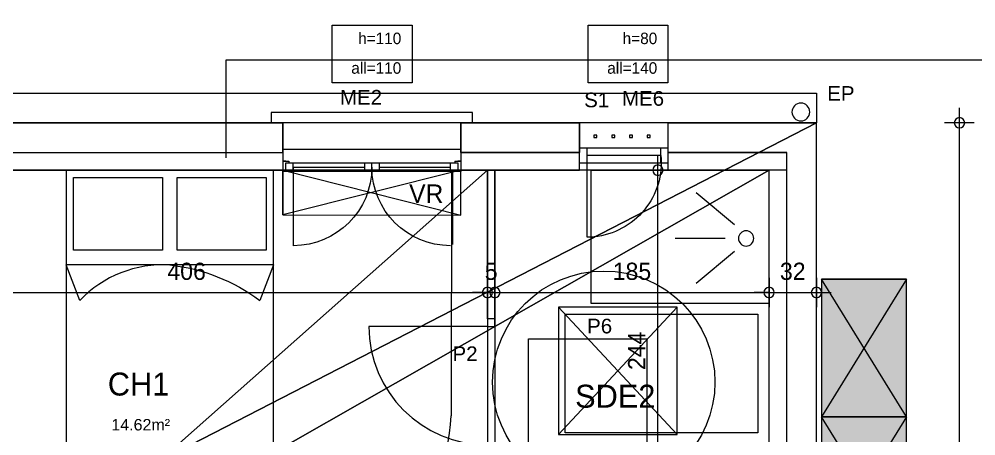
# Model space of a CAD drawing. Header units: metres. Extents: x -36.1 to 26, y -0.1 to 41.9.
# Drawn here: x 3.06 to 9.52, y 12.36 to 15.17 of the extents above; entities that cross this region are included whole.
import ezdxf
from ezdxf.enums import TextEntityAlignment as Align
from ezdxf.lldxf.tags import DXFTag

# ---------------------------------------------------------------- set-up
doc = ezdxf.new("R2010")
doc.units = ezdxf.units.M
doc.header["$MEASUREMENT"] = 0
for name, color, linetype in [('Calque commun', 7, 'Continuous'), ('Calque4', 7, 'Continuous'), ('Textes', 7, 'Continuous')]:
    doc.layers.add(name, color=color, linetype=linetype)
doc.styles.add('Arial4', font='arial.ttf', dxfattribs={"height": 0.077313})
doc.styles.add('Arial5', font='arial.ttf', dxfattribs={"height": 0.098961})
doc.styles.add('Century Gothic', font='GOTHIC.TTF', dxfattribs={"height": 0.155151})
doc.styles.add('Century Gothic2', font='GOTHIC.TTF', dxfattribs={"height": 0.116363})
doc.styles.add('Century Gothic6', font='GOTHIC.TTF', dxfattribs={"height": 0.077575})
doc.styles.add('Century Gothic7', font='GOTHIC.TTF', dxfattribs={"height": 0.124121})
tags = doc.linetypes.add('HIDDEN', pattern=[0.375, 0.25, -0.125]).pattern_tags.tags
tags[6:7] = [DXFTag(74, 4), DXFTag(75, 0), DXFTag(340, '0'), DXFTag(46, 1.0), DXFTag(50, 0.0), DXFTag(44, 0.0), DXFTag(45, 0.0)]
tags[4:5] = [DXFTag(74, 4), DXFTag(75, 0), DXFTag(340, '0'), DXFTag(46, 1.0), DXFTag(50, 0.0), DXFTag(44, 0.0), DXFTag(45, 0.0)]
tags = doc.linetypes.add('HIDDEN2', pattern=[0.1875, 0.125, -0.0625]).pattern_tags.tags
tags[6:7] = [DXFTag(74, 4), DXFTag(75, 0), DXFTag(340, '0'), DXFTag(46, 1.0), DXFTag(50, 0.0), DXFTag(44, 0.0), DXFTag(45, 0.0)]
tags[4:5] = [DXFTag(74, 4), DXFTag(75, 0), DXFTag(340, '0'), DXFTag(46, 1.0), DXFTag(50, 0.0), DXFTag(44, 0.0), DXFTag(45, 0.0)]

# ---------------------------------------------------------------- blocks, each defined once
blk = doc.blocks.new('Block5330')
at = {"layer": 'Calque commun', "color": 7, "linetype": 'Continuous', "lineweight": 18}
for p, q in [((8.2414, 14.471), (8.4414, 14.471)), ((8.2414, 14.271), (8.2414, 14.271))]:
    blk.add_line(p, q, dxfattribs=at)
at = {"layer": 'Calque commun', "color": 7, "linetype": 'Continuous', "lineweight": 9}
blk.add_line((8.2414, 14.151), (8.1214, 14.151), dxfattribs=at)
blk = doc.blocks.new('Block5384')
at = {"layer": 'Calque commun', "color": 7, "linetype": 'Continuous', "lineweight": 18}
blk.add_line((8.4414, 5.471), (8.4414, 14.471), dxfattribs=at)
at = {"layer": 'Calque commun', "color": 7, "linetype": 'Continuous', "lineweight": 9}
for p, q in [((8.2414, 5.671), (8.2414, 14.271)), ((8.1214, 5.791), (8.1214, 14.151))]:
    blk.add_line(p, q, dxfattribs=at)
blk = doc.blocks.new('Block5385')
at = {"layer": 'Calque commun', "color": 7, "linetype": 'Continuous', "lineweight": 18}
for p, q in [((1.8414, 14.471), (4.8414, 14.471)), ((6.0414, 14.471), (6.8414, 14.471)), ((7.4414, 14.471), (8.4414, 14.471))]:
    blk.add_line(p, q, dxfattribs=at)
at = {"layer": 'Calque commun', "color": 7, "linetype": 'Continuous', "lineweight": 9}
for p, q in [((2.0414, 14.271), (4.8414, 14.271)), ((6.0414, 14.271), (6.8414, 14.271)), ((7.4414, 14.271), (8.2414, 14.271)), ((2.1614, 14.151), (4.8414, 14.151)), ((6.0414, 14.151), (6.8414, 14.151)), ((7.4414, 14.151), (8.1214, 14.151))]:
    blk.add_line(p, q, dxfattribs=at)
blk = doc.blocks.new('@PRES_1_$$_1')
at = {"layer": 'Calque commun', "color": 5, "linetype": 'Continuous', "lineweight": 9}
for p, q in [((0, 0.32), (0.6, 0.32)), ((0.6, 0.15), (0, 0.15)), ((0.05, 0.05), (0.05, 0.15)), ((0.55, 0.15), (0.55, 0.05)), ((0.05, 0.1), (0.55, 0.1)), ((0.6, 0.05), (0, 0.05)), ((0, 0), (0.6, 0))]:
    blk.add_line(p, q, dxfattribs=at)
blk = doc.blocks.new('@PRES_1_$$_1-2')
at = {"layer": 'Calque commun', "color": 0, "linetype": 'ByBlock', "lineweight": -2}
blk.add_line((0, 0), (0, 0.32), dxfattribs=at)
blk = doc.blocks.new('@PRES_1_$$_1-3')
at = {"layer": 'Calque commun', "color": 0, "linetype": 'ByBlock', "lineweight": -2}
blk.add_line((0, 0), (0, 0.32), dxfattribs=at)
blk = doc.blocks.new('INTER_2D_COMB')
at = {"layer": 'Calque4', "color": 0, "linetype": 'ByBlock', "lineweight": -2}
blk.add_blockref('@PRES_1_$$_1', (0, 0), dxfattribs=at)
at = {"layer": 'Calque4', "color": 7, "linetype": 'Continuous', "lineweight": 9}
blk.add_blockref('@PRES_1_$$_1-2', (0, 0), dxfattribs=at)
at = {"layer": 'Calque4', "color": 7, "linetype": 'Continuous', "lineweight": 9, "extrusion": (0, 0, -1), "xscale": -1, "yscale": -1, "zscale": -1, "rotation": -180}
blk.add_blockref('@PRES_1_$$_1-3', (-0.6, 0), dxfattribs=at)
blk = doc.blocks.new('PLACED_COMB')
at = {"layer": 'Calque4', "color": 0, "linetype": 'ByBlock', "lineweight": -2}
blk.add_blockref('INTER_2D_COMB', (0, 0), dxfattribs=at)
blk = doc.blocks.new('new4')
at = {"layer": 'Calque commun', "color": 5, "linetype": 'Continuous', "lineweight": 9}
blk.add_arc((0, 0), 0.5, 0, 359.99941, dxfattribs=at)
blk = doc.blocks.new('DimLine6780')
at = {"layer": 'Calque commun', "color": 5, "linetype": 'Continuous', "lineweight": 9}
for p, q in [((9.4064, 14.471), (9.4064, 14.571)), ((9.5064, 14.471), (9.3064, 14.471)), ((9.4064, 5.471), (9.4064, 14.471))]:
    blk.add_line(p, q, dxfattribs=at)
at = {"layer": 'Calque commun', "color": 5, "linetype": 'Continuous', "lineweight": 9, "xscale": 0.07000000029802322, "yscale": 0.07000000029802322, "zscale": 0.07000000029802322, "rotation": 90}
blk.add_blockref('new4', (9.4064, 14.471), dxfattribs=at)
blk = doc.blocks.new('@PRES_1_$$_1-10')
at = {"layer": 'Calque commun', "color": 2, "linetype": 'Continuous', "lineweight": 9}
for p, q in [((0, 0.33), (1.2, 0.33)), ((0, 0.32), (0, 0.33)), ((0.07, 0.33), (0.07, 0.27)), ((0.55, 0.27), (0.55, 0.33)), ((0.6, 0.33), (0.6, 0.27)), ((0.65, 0.27), (0.65, 0.33)), ((1.13, 0.33), (1.13, 0.27)), ((1.2, 0.32), (1.2, 0.33)), ((0, 0.32), (0.02, 0.32)), ((0.04, 0.26), (0, 0.26)), ((0, 0.26), (0.02, 0.26)), ((0.02, 0.27), (0.02, 0.32)), ((1.18, 0.27), (0.02, 0.27)), ((0.04, 0.26), (0.04, 0.27)), ((1.16, 0.26), (1.16, 0.27)), ((1.2, 0.26), (1.16, 0.26)), ((1.18, 0.32), (1.18, 0.27)), ((1.18, 0.32), (1.2, 0.32)), ((1.18, 0.26), (1.2, 0.26)), ((0, 0.18), (1.2, 0.18)), ((-0.08, 0), (-0.08, -0.07)), ((1.28, -0.07), (1.28, 0)), ((-0.08, -0.07), (1.28, -0.07))]:
    blk.add_line(p, q, dxfattribs=at)
at = {"layer": 'Calque commun', "color": 3, "linetype": 'Continuous', "lineweight": 9}
for p, q in [((0.55, 0.3), (0.07, 0.3)), ((1.13, 0.3), (0.65, 0.3))]:
    blk.add_line(p, q, dxfattribs=at)
blk = doc.blocks.new('@PRES_1_$$_1-11')
at = {"layer": 'Calque commun', "color": 0, "linetype": 'ByBlock', "lineweight": -2}
blk.add_line((0, 0), (0, 0.32), dxfattribs=at)
blk = doc.blocks.new('@PRES_1_$$_1-12')
at = {"layer": 'Calque commun', "color": 0, "linetype": 'ByBlock', "lineweight": -2}
blk.add_line((0, 0), (0, 0.32), dxfattribs=at)
blk = doc.blocks.new('INTER_2D_COMB4')
at = {"layer": 'Calque commun', "color": 0, "linetype": 'ByBlock', "lineweight": -2}
blk.add_blockref('@PRES_1_$$_1-10', (0, 0), dxfattribs=at)
at = {"layer": 'Calque commun', "color": 7, "linetype": 'Continuous', "lineweight": 9}
blk.add_blockref('@PRES_1_$$_1-11', (0, 0), dxfattribs=at)
at = {"layer": 'Calque commun', "color": 7, "linetype": 'Continuous', "lineweight": 9, "extrusion": (0, 0, -1), "xscale": -1, "yscale": -1, "zscale": -1, "rotation": -180}
blk.add_blockref('@PRES_1_$$_1-12', (-1.2, 0), dxfattribs=at)
blk = doc.blocks.new('PLACED_COMB4')
at = {"layer": 'Calque commun', "color": 0, "linetype": 'ByBlock', "lineweight": -2}
blk.add_blockref('INTER_2D_COMB4', (0, 0), dxfattribs=at)
blk = doc.blocks.new('_8')
at = {"layer": 'Calque commun', "color": 7, "linetype": 'Continuous', "lineweight": 9}
for p, q in [((-0.491, -0.1501), (-0.2333, -0.3664)), ((-0.6334, -0.4582), (-0.2969, -0.4582)), ((-0.491, -0.7635), (-0.2333, -0.5472))]:
    blk.add_line(p, q, dxfattribs=at)
blk.add_arc((-0.1549, -0.4608), 0.0514, 89.99999, 89.9994, dxfattribs=at)
blk = doc.blocks.new('@PRES_1_$$_1-30')
at = {"layer": 'Calque commun', "color": 5, "linetype": 'Continuous', "lineweight": 9}
blk.add_line((0.05, 0.05), (0.05, 0.85), dxfattribs=at)
at = {"layer": 'Calque commun', "color": 5, "linetype": 'Continuous', "lineweight": 9, "extrusion": (0, 0, -1)}
blk.add_arc((-0.05, 0.05), 0.8, 90, 180, dxfattribs=at)
at = {"layer": 'Calque commun', "color": 5, "linetype": 'Continuous', "lineweight": 9}
mesh = blk.add_polyface(dxfattribs=at)
corners = [(0, 0), (0, 0.05), (0.05, 0.05), (0.05, 0)]
mesh.append_faces([[corners[k] for k in face] for face in [(0, 1, 2, 3)]], dxfattribs={"color": 5})
mesh = blk.add_polyface(dxfattribs=at)
corners = [(0.85, 0), (0.85, 0.05), (0.9, 0.05), (0.9, 0)]
mesh.append_faces([[corners[k] for k in face] for face in [(0, 1, 2, 3)]], dxfattribs={"color": 5})
blk = doc.blocks.new('@PRES_1_$$_1-31')
at = {"layer": 'Calque commun', "color": 0, "linetype": 'Continuous', "lineweight": 9}
blk.add_line((0, 0), (0, 0.05), dxfattribs=at)
blk = doc.blocks.new('@PRES_1_$$_1-32')
at = {"layer": 'Calque commun', "color": 0, "linetype": 'Continuous', "lineweight": 9}
blk.add_line((0, 0), (0, 0.05), dxfattribs=at)
blk = doc.blocks.new('INTER_2D_COMB12')
at = {"layer": 'Calque commun', "color": 0, "linetype": 'ByBlock', "lineweight": -2}
blk.add_blockref('@PRES_1_$$_1-30', (0, 0), dxfattribs=at)
at = {"layer": 'Calque commun', "color": 15, "linetype": 'ByBlock', "lineweight": -2}
blk.add_blockref('@PRES_1_$$_1-31', (0, 0), dxfattribs=at)
at = {"layer": 'Calque commun', "color": 15, "linetype": 'ByBlock', "lineweight": -2, "extrusion": (0, 0, -1), "xscale": -1, "yscale": -1, "zscale": -1, "rotation": -180}
blk.add_blockref('@PRES_1_$$_1-32', (-0.9, 0), dxfattribs=at)
blk = doc.blocks.new('PLACED_COMB12')
at = {"layer": 'Calque commun', "color": 0, "linetype": 'ByBlock', "lineweight": -2}
blk.add_blockref('INTER_2D_COMB12', (0, 0), dxfattribs=at)
blk = doc.blocks.new('80x130')
at = {"layer": 'Calque commun', "color": 7, "linetype": 'HIDDEN', "lineweight": 9}
mesh = blk.add_polyface(dxfattribs=at)
corners = [(0, 0), (0, 1.3), (0.8, 1.3), (0.8, 0)]
mesh.append_faces([[corners[k] for k in face] for face in [(0, 1, 2, 3)]], dxfattribs={"color": 7})
blk = doc.blocks.new('lithandicapecas1')
at = {"layer": 'Calque commun', "color": 7, "linetype": 'HIDDEN', "lineweight": 9}
for p, q in [((-1.7071, 1.1982), (0, 1.2)), ((0, 1.2), (0, -2.6)), ((-1.9, 1.1619), (-1.9, 0)), ((-1.9, 0), (-2.8, 0)), ((-2.8, 0), (-2.8, -1.4)), ((-1.9, -1.4), (-2.8, -1.4)), ((-1.9, -1.4), (-1.9, -2.5619)), ((0, -2.6), (-1.6582, -2.5971))]:
    blk.add_line(p, q, dxfattribs=at)
at = {"layer": 'Calque commun', "color": 8, "linetype": 'Continuous', "lineweight": 9}
for p, q in [((-1.9, 0), (-1.9, 0)), ((-1.9, 0), (-1.9, 0)), ((0, 0), (-1.9, 0)), ((-1.9, 0), (-1.9, -1.4)), ((-1.76, 0), (-1.76, 0)), ((-1.76, 0), (-1.76, 0)), ((-1.71, 0), (-1.71, 0)), ((-1.71, 0), (-1.71, 0)), ((-0.8805, -0.0925), (-0.64, 0)), ((-0.64, -0.7), (-0.64, 0)), ((-0.15, 0), (-0.15, 0)), ((-0.15, 0), (-0.15, 0)), ((-0.1, 0), (-0.15, 0)), ((-0.1, 0), (-0.1, 0)), ((-0.1, 0), (-0.1, 0)), ((0, 0), (0, 0)), ((0, 0), (0, 0)), ((0, -1.4), (0, 0)), ((-0.54, -0.65), (-0.54, -0.05)), ((-0.54, -0.05), (-0.05, -0.05)), ((-0.05, -0.05), (-0.05, -0.65)), ((-0.64, -1.4), (-0.64, -0.7)), ((-0.05, -0.65), (-0.54, -0.65)), ((-0.54, -0.75), (-0.05, -0.75)), ((-0.54, -1.35), (-0.54, -0.75)), ((-0.05, -0.75), (-0.05, -1.35)), ((-0.64, -1.4), (-0.8805, -1.3075)), ((-0.05, -1.35), (-0.54, -1.35)), ((-1.9, -1.4), (-1.9, -1.4)), ((-1.9, -1.4), (-1.9, -1.4)), ((-1.9, -1.4), (0, -1.4)), ((0, -1.4), (0, -1.4)), ((0, -1.4), (0, -1.4))]:
    blk.add_line(p, q, dxfattribs=at)
at = {"layer": 'Calque commun', "color": 7, "linetype": 'HIDDEN', "lineweight": 9, "extrusion": (0, 0, -1)}
blk.add_arc((1.5938, -0.0027), 1.2062, 0.12953, 84.61018, dxfattribs=at)
at = {"layer": 'Calque commun', "color": 8, "linetype": 'Continuous', "lineweight": 9}
blk.add_arc((-1.4135, -0.6549), 0.7748, 356.66489, 46.53592, dxfattribs=at)
at = {"layer": 'Calque commun', "color": 8, "linetype": 'Continuous', "lineweight": 9, "extrusion": (0, 0, -1)}
blk.add_arc((1.8659, -0.566), 1.2332, 186.23946, 216.96135, dxfattribs=at)
at = {"layer": 'Calque commun', "color": 7, "linetype": 'HIDDEN', "lineweight": 9}
blk.add_arc((-1.6239, -1.4214), 1.1763, 178.95996, 268.33097, dxfattribs=at)
blk = doc.blocks.new('new181')
at = {"layer": 'Calque commun', "color": 5, "linetype": 'Continuous', "lineweight": 9}
blk.add_arc((0, 0), 0.5, 0, 359.99941, dxfattribs=at)
blk = doc.blocks.new('new182')
at = {"layer": 'Calque commun', "color": 5, "linetype": 'Continuous', "lineweight": 9}
blk.add_arc((0, 0), 0.5, 0, 359.99941, dxfattribs=at)
blk = doc.blocks.new('DimLine14049')
at = {"layer": 'Calque commun', "color": 5, "linetype": 'Continuous', "lineweight": 9}
for p, q in [((2.1614, 13.4249), (2.1614, 13.2249)), ((6.2214, 13.4249), (6.2214, 13.2249)), ((2.1614, 13.3249), (2.0614, 13.3249)), ((2.1614, 13.3249), (6.2214, 13.3249)), ((6.2214, 13.3249), (6.3214, 13.3249))]:
    blk.add_line(p, q, dxfattribs=at)
at = {"layer": 'Calque commun', "color": 5, "linetype": 'Continuous', "lineweight": 9, "xscale": 0.07000000029802322, "yscale": 0.07000000029802322, "zscale": 0.07000000029802322}
for name, p in [('new181', (2.1614, 13.3249)), ('new182', (6.2214, 13.3249))]:
    blk.add_blockref(name, p, dxfattribs=at)
at = {"layer": 'Calque commun', "color": 5, "linetype": 'Continuous', "lineweight": 9, "style": 'Century Gothic2'}
blk.add_text('406', height=0.11636, dxfattribs=at).set_placement((4.1914, 13.3749), align=Align.BOTTOM_CENTER)
blk = doc.blocks.new('new183')
at = {"layer": 'Calque commun', "color": 5, "linetype": 'Continuous', "lineweight": 9}
blk.add_arc((0, 0), 0.5, 0, 359.99941, dxfattribs=at)
blk = doc.blocks.new('new184')
at = {"layer": 'Calque commun', "color": 5, "linetype": 'Continuous', "lineweight": 9}
blk.add_arc((0, 0), 0.5, 0, 359.99941, dxfattribs=at)
blk = doc.blocks.new('DimLine14057')
at = {"layer": 'Calque commun', "color": 5, "linetype": 'Continuous', "lineweight": 9}
for p, q in [((6.2214, 13.4249), (6.2214, 13.2249)), ((6.2714, 13.4249), (6.2714, 13.2249)), ((6.2214, 13.3249), (6.1214, 13.3249)), ((6.2214, 13.3249), (6.2714, 13.3249)), ((6.2714, 13.3249), (6.3714, 13.3249))]:
    blk.add_line(p, q, dxfattribs=at)
at = {"layer": 'Calque commun', "color": 5, "linetype": 'Continuous', "lineweight": 9, "xscale": 0.07000000029802322, "yscale": 0.07000000029802322, "zscale": 0.07000000029802322}
for name, p in [('new183', (6.2214, 13.3249)), ('new184', (6.2714, 13.3249))]:
    blk.add_blockref(name, p, dxfattribs=at)
at = {"layer": 'Calque commun', "color": 5, "linetype": 'Continuous', "lineweight": 9, "style": 'Century Gothic2'}
blk.add_text('5', height=0.1164, dxfattribs=at).set_placement((6.2464, 13.3749), align=Align.BOTTOM_CENTER)
blk = doc.blocks.new('new185')
at = {"layer": 'Calque commun', "color": 5, "linetype": 'Continuous', "lineweight": 9}
blk.add_arc((0, 0), 0.5, 0, 359.99941, dxfattribs=at)
blk = doc.blocks.new('new186')
at = {"layer": 'Calque commun', "color": 5, "linetype": 'Continuous', "lineweight": 9}
blk.add_arc((0, 0), 0.5, 0, 359.99941, dxfattribs=at)
blk = doc.blocks.new('DimLine14065')
at = {"layer": 'Calque commun', "color": 5, "linetype": 'Continuous', "lineweight": 9}
for p, q in [((6.2714, 13.4249), (6.2714, 13.2249)), ((8.1214, 13.4249), (8.1214, 13.2249)), ((6.2714, 13.3249), (6.1714, 13.3249)), ((6.2714, 13.3249), (8.1214, 13.3249)), ((8.1214, 13.3249), (8.2214, 13.3249))]:
    blk.add_line(p, q, dxfattribs=at)
at = {"layer": 'Calque commun', "color": 5, "linetype": 'Continuous', "lineweight": 9, "xscale": 0.07000000029802322, "yscale": 0.07000000029802322, "zscale": 0.07000000029802322}
for name, p in [('new185', (6.2714, 13.3249)), ('new186', (8.1214, 13.3249))]:
    blk.add_blockref(name, p, dxfattribs=at)
at = {"layer": 'Calque commun', "color": 5, "linetype": 'Continuous', "lineweight": 9, "style": 'Century Gothic2'}
blk.add_text('185', height=0.11636, dxfattribs=at).set_placement((7.1964, 13.3749), align=Align.BOTTOM_CENTER)
blk = doc.blocks.new('new187')
at = {"layer": 'Calque commun', "color": 5, "linetype": 'Continuous', "lineweight": 9}
blk.add_arc((0, 0), 0.5, 0, 359.99941, dxfattribs=at)
blk = doc.blocks.new('new188')
at = {"layer": 'Calque commun', "color": 5, "linetype": 'Continuous', "lineweight": 9}
blk.add_arc((0, 0), 0.5, 0, 359.99941, dxfattribs=at)
blk = doc.blocks.new('DimLine14073')
at = {"layer": 'Calque commun', "color": 5, "linetype": 'Continuous', "lineweight": 9}
for p, q in [((8.1214, 13.4249), (8.1214, 13.2249)), ((8.4414, 13.4249), (8.4414, 13.2249)), ((8.1214, 13.3249), (8.0214, 13.3249)), ((8.1214, 13.3249), (8.4414, 13.3249)), ((8.4414, 13.3249), (8.5414, 13.3249))]:
    blk.add_line(p, q, dxfattribs=at)
at = {"layer": 'Calque commun', "color": 5, "linetype": 'Continuous', "lineweight": 9, "xscale": 0.07000000029802322, "yscale": 0.07000000029802322, "zscale": 0.07000000029802322}
for name, p in [('new187', (8.1214, 13.3249)), ('new188', (8.4414, 13.3249))]:
    blk.add_blockref(name, p, dxfattribs=at)
at = {"layer": 'Calque commun', "color": 5, "linetype": 'Continuous', "lineweight": 9, "style": 'Century Gothic2'}
blk.add_text('32', height=0.11636, dxfattribs=at).set_placement((8.2814, 13.3749), align=Align.BOTTOM_CENTER)
blk = doc.blocks.new('new201')
at = {"layer": 'Calque commun', "color": 5, "linetype": 'Continuous', "lineweight": 9}
blk.add_arc((0, 0), 0.5, 0, 359.99941, dxfattribs=at)
blk = doc.blocks.new('new202')
at = {"layer": 'Calque commun', "color": 5, "linetype": 'Continuous', "lineweight": 9}
blk.add_arc((0, 0), 0.5, 0, 359.99941, dxfattribs=at)
blk = doc.blocks.new('DimLine14137')
at = {"layer": 'Calque commun', "color": 5, "linetype": 'Continuous', "lineweight": 9}
for p, q in [((7.3712, 14.151), (7.3712, 14.251)), ((7.4712, 14.151), (7.2712, 14.151)), ((7.3712, 11.7109), (7.3712, 14.151)), ((7.4712, 11.7109), (7.2712, 11.7109)), ((7.3712, 11.7109), (7.3712, 11.6109))]:
    blk.add_line(p, q, dxfattribs=at)
at = {"layer": 'Calque commun', "color": 5, "linetype": 'Continuous', "lineweight": 9, "xscale": 0.07000000029802322, "yscale": 0.07000000029802322, "zscale": 0.07000000029802322, "rotation": 90}
for name, p in [('new202', (7.3712, 14.151)), ('new201', (7.3712, 11.7109))]:
    blk.add_blockref(name, p, dxfattribs=at)
at = {"layer": 'Calque commun', "color": 5, "linetype": 'Continuous', "lineweight": 9, "style": 'Century Gothic2'}
blk.add_text('244', height=0.11636, rotation=90, dxfattribs=at).set_placement((7.3212, 12.9309), align=Align.BOTTOM_CENTER)
blk = doc.blocks.new('CARTDCE')
at = {"layer": 'Calque commun', "color": 9, "linetype": 'Continuous', "lineweight": 9}
for p, q in [((20.202, 28.93), (-21.798, 28.93)), ((-21.798, 28.93), (-21.798, 27.609))]:
    blk.add_line(p, q, dxfattribs=at)

msp = doc.modelspace()

# ---------------------------------------------------------------- linework, layer by layer
at = {"layer": 'Calque commun', "color": 12, "linetype": 'Continuous', "lineweight": 18}
for p, q in [((4.8414, 14.271), (4.8414, 14.471)), ((2.0414, 14.271), (4.8414, 14.271)), ((2.0414, 14.271), (4.8414, 14.271)), ((6.0414, 14.271), (6.8414, 14.271))]:
    msp.add_line(p, q, dxfattribs=at)
at = {"layer": 'Calque commun', "color": 7, "linetype": 'HIDDEN', "lineweight": 9}
for p, q in [((6.0414, 14.151), (4.8414, 13.8504)), ((4.8414, 13.8504), (4.8414, 14.151)), ((4.8414, 14.151), (6.0414, 13.8469)), ((4.8414, 14.141), (4.8414, 13.8504)), ((4.9114, 14.171), (4.9114, 13.641)), ((5.9873, 13.6481), (5.9873, 14.141)), ((6.0414, 13.8469), (6.0414, 14.151)), ((6.8914, 14.201), (6.8914, 13.701)), ((4.8414, 13.8504), (6.0414, 13.8469)), ((6.8914, 13.701), (6.9414, 13.701))]:
    msp.add_line(p, q, dxfattribs=at)
at = {"layer": 'Calque commun', "color": 7, "linetype": 'Continuous', "lineweight": 9}
for p, q in [((6.2214, 13.146), (6.2214, 14.151)), ((6.2214, 14.151), (6.2214, 13.771)), ((6.2214, 13.146), (6.2214, 14.151)), ((6.9213, 13.2509), (6.9213, 14.151)), ((6.9214, 14.151), (8.1214, 14.151)), ((8.1213, 13.2509), (6.9213, 13.2509))]:
    msp.add_line(p, q, dxfattribs=at)
at = {"layer": 'Calque commun', "color": 15, "linetype": 'Continuous', "lineweight": 18}
for p, q in [((6.2714, 14.151), (6.2214, 14.151)), ((6.2214, 13.146), (6.2214, 14.151)), ((6.2714, 13.146), (6.2714, 14.151))]:
    msp.add_line(p, q, dxfattribs=at)
at = {"layer": 'Calque commun', "color": 7, "linetype": 'HIDDEN', "lineweight": 9, "flags": 128}
for points in [[(9.0486, 12.4856), (9.0486, 13.4151), (8.4745, 13.4151), (8.4745, 12.4856), (9.0486, 12.4856), (8.4745, 13.4151), (9.0486, 13.4151), (8.4745, 12.4856)], [(9.0486, 11.5561), (9.0486, 12.4856), (8.4745, 12.4856), (8.4745, 11.5561), (9.0486, 11.5561), (8.4745, 12.4856), (9.0486, 12.4856), (8.4745, 11.5561)]]:
    msp.add_lwpolyline(points, dxfattribs=at)
at = {"layer": 'Calque commun', "color": 16, "linetype": 'HIDDEN2', "lineweight": 9, "flags": 128}
msp.add_lwpolyline([(7.5007, 13.2258), (6.7007, 13.2258), (6.7007, 12.3654), (7.5007, 12.3654), (6.7007, 13.2258), (7.5007, 12.3654), (7.5007, 13.2258), (6.7007, 12.3654)], dxfattribs=at)
at = {"layer": 'Calque commun', "color": 12, "linetype": 'Continuous', "lineweight": 18}
for points in [[(6.8414, 14.471, 0), (6.8414, 14.271, 0), (6.0414, 14.271, 0), (6.0414, 14.471, 0)], [(7.4414, 5.471, 0), (7.4414, 5.671, 0), (8.2634, 5.671, 0), (8.2414, 5.671, 0), (8.2414, 14.151, 0), (8.2414, 14.271, 0), (7.4414, 14.271, 0), (7.4414, 14.471, 0)]]:
    msp.add_polyline3d(points, dxfattribs=at)
at = {"layer": 'Calque commun', "color": 11, "linetype": 'Continuous', "lineweight": 18}
msp.add_arc((8.3363, 14.5438), 0.06, 89.99999, 89.9994, dxfattribs=at)
at = {"layer": 'Calque commun', "color": 7, "linetype": 'HIDDEN', "lineweight": 9, "extrusion": (0, 0, -1)}
for centre, radius, start, end in [((-6.8914, 14.201), 0.5025, 174.28939, 264.28939), ((-4.9114, 14.171), 0.53, 180, 270), ((-5.9714, 14.171), 0.53, 270, 0)]:
    msp.add_arc(centre, radius, start, end, dxfattribs=at)
at = {"layer": 'Calque commun', "color": 7, "linetype": 'HIDDEN', "lineweight": 9, "extrusion": (0, -1.22461e-16, -1)}
msp.add_arc((-7.0062, 12.7198), 0.75, 270, 269.99941, dxfattribs=at)
at = {"layer": 'Calque commun', "color": 43, "linetype": 'HIDDEN', "lineweight": 9}
msp.add_trace([(8.4745, 13.4151), (8.4745, 11.5561), (9.0486, 13.4151), (9.0486, 11.5561)], dxfattribs=at)

# ---------------------------------------------------------------- block references
at = {"layer": 'Calque commun', "color": 0, "linetype": 'ByBlock', "lineweight": -2, "xscale": 0.5, "yscale": 0.5, "zscale": 0.5}
msp.add_blockref('CARTDCE', (15.3544, 0.4289), dxfattribs=at)
at = {"layer": 'Calque commun', "color": 0, "linetype": 'ByBlock', "lineweight": -2}
for name, p, rotation in [('PLACED_COMB4', (6.0414, 14.471), 180), ('lithandicapecas1', (3.3784, 14.151), 90), ('80x130', (8.045, 12.3781), 90)]:
    msp.add_blockref(name, p, dxfattribs=dict(at, rotation=rotation))
at = {"layer": 'Calque commun', "color": 5, "linetype": 'Continuous', "lineweight": 9}
for name in ['DimLine6780', 'DimLine14137', 'DimLine14049', 'DimLine14057', 'DimLine14065', 'DimLine14073']:
    msp.add_blockref(name, (0, 0), dxfattribs=at)
at = {"layer": 'Calque commun', "color": 0, "linetype": 'ByBlock', "lineweight": -2}
for name, p in [('Block5385', (0, 0)), ('Block5330', (0, 0)), ('Block5384', (0, 0)), ('_8', (8.1214, 14.151)), ('80x130', (6.4974, 11.7109))]:
    msp.add_blockref(name, p, dxfattribs=at)
at = {"layer": 'Calque commun', "color": 0, "linetype": 'ByBlock', "lineweight": -2, "extrusion": (0, 0, -1)}
msp.add_blockref('PLACED_COMB', (-7.4414, 14.151), dxfattribs=at)
at = {"layer": 'Calque commun', "color": 0, "linetype": 'ByBlock', "lineweight": -2, "extrusion": (0, 0, -1), "xscale": -1, "yscale": -1, "zscale": -1, "rotation": 90.00000000000001}
msp.add_blockref('PLACED_COMB12', (-6.2714, 13.146), dxfattribs=at)

# ---------------------------------------------------------------- texts
at = {"layer": 'Calque commun', "color": 5, "linetype": 'ByBlock', "lineweight": -2, "char_height": 0.07758, "attachment_point": 3, "line_spacing_factor": 1.546883, "style": 'Century Gothic6'}
for s, insert in [('h=110\\Pall=110', (5.64, 15.0799)), ('h=80\\Pall=140', (7.3671, 15.0799))]:
    msp.add_mtext(s, dxfattribs=dict(at, insert=insert))
at = {"layer": 'Textes', "color": 5, "linetype": 'ByBlock', "lineweight": -2, "style": 'Arial5'}
for s, p in [('EP', (8.5139, 14.59)), ('P6', (6.8937, 13.019)), ('P2', (5.9856, 12.8321))]:
    msp.add_text(s, height=0.09896, dxfattribs=at).set_placement(p, align=Align.BOTTOM_LEFT)
for s, p in [('ME2', (5.5104, 14.5643)), ('S1', (7.043, 14.5463)), ('ME6', (7.4132, 14.5564))]:
    msp.add_text(s, height=0.09896, dxfattribs=at).set_placement(p, align=Align.BOTTOM_RIGHT)
at = {"layer": 'Textes', "color": 5, "linetype": 'ByBlock', "lineweight": -2, "style": 'Century Gothic7'}
msp.add_text('VR', height=0.12412, dxfattribs=at).set_placement((5.9237, 14.0545), align=Align.TOP_RIGHT)
at = {"layer": 'Textes', "color": 5, "linetype": 'ByBlock', "lineweight": -2, "style": 'Century Gothic'}
for s, p in [('CH1', (3.6598, 12.784)), ('SDE2', (6.8127, 12.7019))]:
    msp.add_text(s, height=0.15515, dxfattribs=at).set_placement(p, align=Align.TOP_LEFT)
at = {"layer": 'Textes', "color": 9, "linetype": 'ByBlock', "lineweight": -2, "style": 'Arial4'}
msp.add_text('14.62m²', height=0.07731, dxfattribs=at).set_placement((3.6836, 12.37), align=Align.BOTTOM_LEFT)

# ---------------------------------------------------------------- meshes
at = {"layer": 'Calque commun', "color": 7, "linetype": 'Continuous', "lineweight": 9}
mesh = msp.add_polyface(dxfattribs=at)
corners = [(25.9622, 41.8575), (-34.0378, 41.8575), (-34.0378, -0.1425), (25.9622, -0.1425)]
mesh.append_faces([[corners[k] for k in face] for face in [(0, 1, 2, 3)]], dxfattribs={"color": 7})
at = {"layer": 'Calque commun', "color": 11, "linetype": 'Continuous', "lineweight": 18}
mesh = msp.add_polyface(dxfattribs=at)
corners = [(5.1742, 15.1307), (5.7126, 15.1307), (5.7126, 14.74), (5.1742, 14.74)]
mesh.append_faces([[corners[k] for k in face] for face in [(0, 1, 2, 3)]], dxfattribs={"color": 11})
mesh = msp.add_polyface(dxfattribs=at)
corners = [(6.9012, 15.1307), (7.4396, 15.1307), (7.4396, 14.74), (6.9012, 14.74)]
mesh.append_faces([[corners[k] for k in face] for face in [(0, 1, 2, 3)]], dxfattribs={"color": 11})
at = {"layer": 'Calque commun', "color": 16, "linetype": 'HIDDEN2', "lineweight": 9}
mesh = msp.add_polyface(dxfattribs=at)
corners = [(1.8414, 14.671), (8.4414, 14.671), (8.4414, 14.471), (1.8414, 14.471)]
mesh.append_faces([[corners[k] for k in face] for face in [(0, 1, 2, 3)]], dxfattribs={"color": 16})
at = {"layer": 'Calque commun', "color": 9, "linetype": 'Continuous', "lineweight": 9}
mesh = msp.add_polyface(dxfattribs=at)
corners = [(-10.9986, 3.8909), (-4.3986, 4.471), (-4.3986, 11.0709), (8.4414, 14.471), (1.8414, 14.471), (1.8414, 11.0709), (-10.9986, 12.8909), (-4.3986, 3.8909), (-4.3986, 12.8909), (2.0214, 5.471), (8.4414, 5.471), (2.0214, 4.471)]
mesh.append_faces([[corners[k] for k in face] for face in [(6, 2, 8), (9, 1, 11)]], dxfattribs={"vtx0": -1, "color": 9})
mesh.append_faces([[corners[k] for k in face] for face in [(3, 5, 10), (10, 5, 9)]], dxfattribs={"vtx0": -1, "vtx1": -1, "color": 9})
mesh.append_faces([[corners[k] for k in face] for face in [(0, 1, 2), (9, 2, 1)]], dxfattribs={"vtx0": -1, "vtx1": -1, "vtx2": -1, "color": 9})
mesh.append_faces([[corners[k] for k in face] for face in [(9, 5, 2)]], dxfattribs={"vtx0": -1, "vtx2": -1, "color": 9})
mesh.append_faces([[corners[k] for k in face] for face in [(6, 0, 2)]], dxfattribs={"vtx1": -1, "vtx2": -1, "color": 9})
mesh.append_faces([[corners[k] for k in face] for face in [(3, 4, 5), (0, 7, 1)]], dxfattribs={"vtx2": -1, "color": 9})
at = {"layer": 'Calque commun', "color": 25, "linetype": 'Continuous', "lineweight": 18}
mesh = msp.add_polyface(dxfattribs=at)
corners = [(6.9598, 14.3871), (6.9398, 14.3871), (6.9398, 14.3721), (6.9598, 14.3721)]
mesh.append_faces([[corners[k] for k in face] for face in [(0, 1, 2, 3)]], dxfattribs={"color": 25})
mesh = msp.add_polyface(dxfattribs=at)
corners = [(7.0798, 14.3871), (7.0598, 14.3871), (7.0598, 14.3721), (7.0798, 14.3721)]
mesh.append_faces([[corners[k] for k in face] for face in [(0, 1, 2, 3)]], dxfattribs={"color": 25})
mesh = msp.add_polyface(dxfattribs=at)
corners = [(7.1998, 14.3871), (7.1798, 14.3871), (7.1798, 14.3721), (7.1998, 14.3721)]
mesh.append_faces([[corners[k] for k in face] for face in [(0, 1, 2, 3)]], dxfattribs={"color": 25})
mesh = msp.add_polyface(dxfattribs=at)
corners = [(7.3198, 14.3871), (7.2998, 14.3871), (7.2998, 14.3721), (7.3198, 14.3721)]
mesh.append_faces([[corners[k] for k in face] for face in [(0, 1, 2, 3)]], dxfattribs={"color": 25})
at = {"layer": 'Calque commun', "color": 9, "linetype": 'Continuous', "lineweight": 9}
mesh = msp.add_polyface(dxfattribs=at)
corners = [(2.1614, 10.7509), (1.7214, 5.791), (8.1214, 5.791), (-1.0986, 4.791), (-1.0986, 10.7509), (1.7214, 4.791), (8.1214, 14.151), (2.1614, 14.151)]
mesh.append_faces([[corners[k] for k in face] for face in [(3, 1, 4)]], dxfattribs={"vtx0": -1, "vtx1": -1, "color": 9})
mesh.append_faces([[corners[k] for k in face] for face in [(0, 1, 2), (0, 2, 6)]], dxfattribs={"vtx0": -1, "vtx2": -1, "color": 9})
mesh.append_faces([[corners[k] for k in face] for face in [(7, 0, 6)]], dxfattribs={"vtx1": -1, "color": 9})
mesh.append_faces([[corners[k] for k in face] for face in [(0, 4, 1)]], dxfattribs={"vtx1": -1, "vtx2": -1, "color": 9})
mesh.append_faces([[corners[k] for k in face] for face in [(3, 5, 1)]], dxfattribs={"vtx2": -1, "color": 9})
mesh = msp.add_polyface(dxfattribs=at)
corners = [(2.1614, 14.151), (6.2214, 14.151), (2.1614, 10.5509), (6.2214, 10.5509)]
mesh.append_faces([[corners[k] for k in face] for face in [(0, 1, 2)]], dxfattribs={"vtx0": -1, "vtx1": -1, "color": 9})
mesh.append_faces([[corners[k] for k in face] for face in [(1, 3, 2)]], dxfattribs={"vtx2": -1, "color": 9})
mesh = msp.add_polyface(dxfattribs=at)
corners = [(6.2714, 14.151), (6.2714, 11.2109), (8.1214, 11.2109), (8.1214, 14.151)]
mesh.append_faces([[corners[k] for k in face] for face in [(0, 1, 2, 3)]], dxfattribs={"color": 9})

doc.saveas('drawing.dxf')
